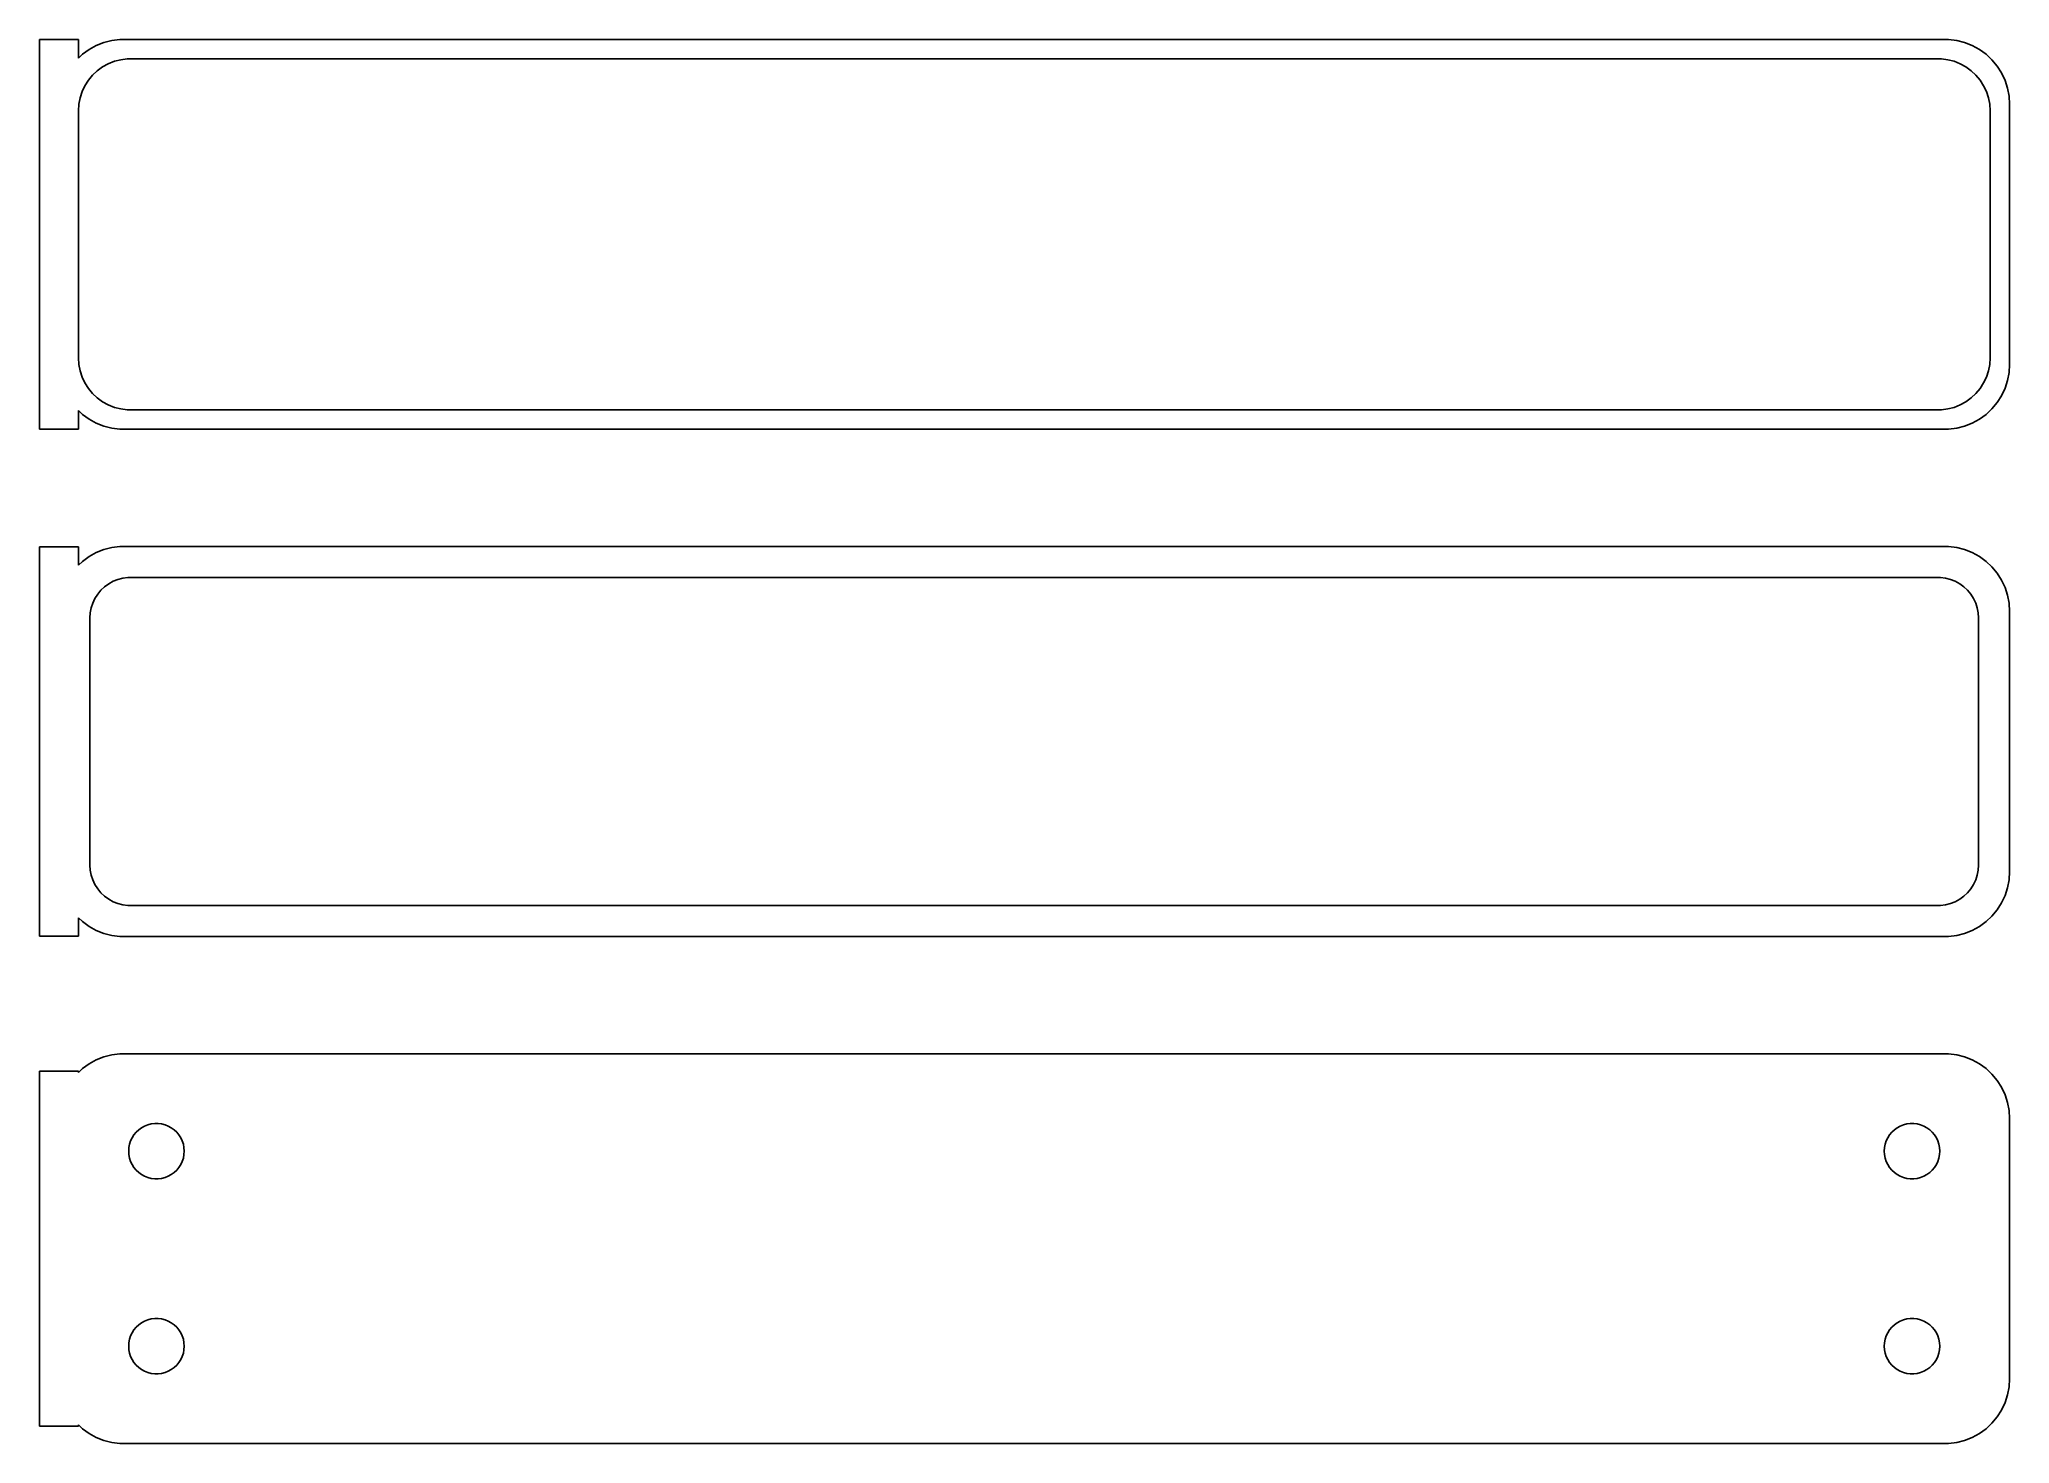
# Model space of a CAD drawing. Header units: metres. Extents: x -76 to 75, y 102 to 210.
import ezdxf

# ---------------------------------------------------------------- set-up
doc = ezdxf.new("R2010")
doc.units = ezdxf.units.M

msp = doc.modelspace()

# ---------------------------------------------------------------- linework, layer by layer
for p, q in [((-73.5, 209.99), (-76.5, 209.99)), ((-76.5, 209.99), (-76.5, 180.01)), ((-73.5, 208.559), (-73.5, 209.99)), ((-72.6791, 209.222), (-73.1871, 208.853)), ((-72.1289, 209.524), (-72.6791, 209.222)), ((-71.5451, 209.755), (-72.1289, 209.524)), ((-70.9369, 209.911), (-71.5451, 209.755)), ((-70.3139, 209.99), (-70.9369, 209.911)), ((70.3139, 209.99), (-70.3139, 209.99)), ((70.9369, 209.911), (70.3139, 209.99)), ((71.5451, 209.755), (70.9369, 209.911)), ((72.1289, 209.524), (71.5451, 209.755)), ((72.6791, 209.222), (72.1289, 209.524)), ((73.1871, 208.853), (72.6791, 209.222)), ((-73.1871, 208.853), (-73.5, 208.559)), ((-72.4159, 207.238), (-72.0497, 207.582)), ((-72.0497, 207.582), (-71.6433, 207.877)), ((-71.6433, 207.877), (-71.2031, 208.119)), ((-71.2031, 208.119), (-70.7361, 208.304)), ((-70.7361, 208.304), (-70.2495, 208.429)), ((-70.2495, 208.429), (-69.7512, 208.492)), ((-69.7512, 208.492), (69.7512, 208.492)), ((69.7512, 208.492), (70.2495, 208.429)), ((70.2495, 208.429), (70.7361, 208.304)), ((70.7361, 208.304), (71.2031, 208.119)), ((71.2031, 208.119), (71.6433, 207.877)), ((71.6433, 207.877), (72.0497, 207.582)), ((72.0497, 207.582), (72.4159, 207.238)), ((73.6448, 208.423), (73.1871, 208.853)), ((74.0451, 207.939), (73.6448, 208.423)), ((74.3815, 207.409), (74.0451, 207.939)), ((-73.2191, 205.972), (-73.0052, 206.427)), ((-73.0052, 206.427), (-72.7361, 206.851)), ((-72.7361, 206.851), (-72.4159, 207.238)), ((72.4159, 207.238), (72.7361, 206.851)), ((72.7361, 206.851), (73.0052, 206.427)), ((73.0052, 206.427), (73.2191, 205.972)), ((74.6489, 206.841), (74.3815, 207.409)), ((74.8429, 206.243), (74.6489, 206.841)), ((74.9606, 205.627), (74.8429, 206.243)), ((-73.5, 204.5), (-73.4685, 205.001)), ((-73.4685, 205.001), (-73.3743, 205.495)), ((-73.3743, 205.495), (-73.2191, 205.972)), ((73.2191, 205.972), (73.3743, 205.495)), ((73.3743, 205.495), (73.4685, 205.001)), ((73.4685, 205.001), (73.5, 204.5)), ((75, 205), (74.9606, 205.627)), ((75, 185), (75, 205)), ((-73.5, 185.5), (-73.5, 204.5)), ((73.5, 204.5), (73.5, 185.5)), ((-73.4685, 184.999), (-73.5, 185.5)), ((-73.3743, 184.505), (-73.4685, 184.999)), ((73.4685, 184.999), (73.3743, 184.505)), ((73.5, 185.5), (73.4685, 184.999)), ((74.9606, 184.373), (75, 185)), ((-73.2191, 184.028), (-73.3743, 184.505)), ((-73.0052, 183.573), (-73.2191, 184.028)), ((-72.7361, 183.149), (-73.0052, 183.573)), ((73.0052, 183.573), (72.7361, 183.149)), ((73.2191, 184.028), (73.0052, 183.573)), ((73.3743, 184.505), (73.2191, 184.028)), ((74.6489, 183.159), (74.8429, 183.757)), ((74.8429, 183.757), (74.9606, 184.373)), ((-72.4159, 182.762), (-72.7361, 183.149)), ((-72.0497, 182.418), (-72.4159, 182.762)), ((-71.6433, 182.123), (-72.0497, 182.418)), ((-71.2031, 181.881), (-71.6433, 182.123)), ((-70.7361, 181.696), (-71.2031, 181.881)), ((71.2031, 181.881), (70.7361, 181.696)), ((71.6433, 182.123), (71.2031, 181.881)), ((72.0497, 182.418), (71.6433, 182.123)), ((72.4159, 182.762), (72.0497, 182.418)), ((72.7361, 183.149), (72.4159, 182.762)), ((73.6448, 181.577), (74.0451, 182.061)), ((74.0451, 182.061), (74.3815, 182.591)), ((74.3815, 182.591), (74.6489, 183.159)), ((-73.5, 181.441), (-73.1871, 181.147)), ((-73.5, 180.01), (-73.5, 181.441)), ((-73.1871, 181.147), (-72.6791, 180.778)), ((-72.6791, 180.778), (-72.1289, 180.476)), ((-72.1289, 180.476), (-71.5451, 180.245)), ((-70.2495, 181.571), (-70.7361, 181.696)), ((-69.7512, 181.508), (-70.2495, 181.571)), ((69.7512, 181.508), (-69.7512, 181.508)), ((70.2495, 181.571), (69.7512, 181.508)), ((70.7361, 181.696), (70.2495, 181.571)), ((71.5451, 180.245), (72.1289, 180.476)), ((72.1289, 180.476), (72.6791, 180.778)), ((72.6791, 180.778), (73.1871, 181.147)), ((73.1871, 181.147), (73.6448, 181.577)), ((-76.5, 180.01), (-73.5, 180.01)), ((-71.5451, 180.245), (-70.9369, 180.089)), ((-70.9369, 180.089), (-70.3139, 180.01)), ((-70.3139, 180.01), (70.3139, 180.01)), ((70.3139, 180.01), (70.9369, 180.089)), ((70.9369, 180.089), (71.5451, 180.245)), ((-73.5, 170.979), (-76.5, 170.979)), ((-76.5, 170.979), (-76.5, 141.021)), ((-73.5, 169.559), (-73.5, 170.979)), ((-73.1871, 169.853), (-73.5, 169.559)), ((-72.6791, 170.222), (-73.1871, 169.853)), ((-72.1289, 170.524), (-72.6791, 170.222)), ((-71.5451, 170.755), (-72.1289, 170.524)), ((-70.9369, 170.911), (-71.5451, 170.755)), ((-70.3139, 170.99), (-70.9369, 170.911)), ((70.3139, 170.99), (-70.3139, 170.99)), ((70.9369, 170.911), (70.3139, 170.99)), ((71.5451, 170.755), (70.9369, 170.911)), ((72.1289, 170.524), (71.5451, 170.755)), ((72.6791, 170.222), (72.1289, 170.524)), ((73.1871, 169.853), (72.6791, 170.222)), ((73.6448, 169.423), (73.1871, 169.853)), ((-71.168, 168.128), (-70.8254, 168.317)), ((-70.8254, 168.317), (-70.4619, 168.461)), ((-70.4619, 168.461), (-70.0833, 168.558)), ((-70.0833, 168.558), (-69.6955, 168.607)), ((-69.6955, 168.607), (69.6955, 168.607)), ((69.6955, 168.607), (70.0833, 168.558)), ((70.0833, 168.558), (70.4619, 168.461)), ((70.4619, 168.461), (70.8254, 168.317)), ((70.8254, 168.317), (71.168, 168.128)), ((74.0451, 168.939), (73.6448, 169.423)), ((74.3815, 168.409), (74.0451, 168.939)), ((74.6489, 167.841), (74.3815, 168.409)), ((-72.3943, 166.646), (-72.2279, 167)), ((-72.2279, 167), (-72.0184, 167.33)), ((-72.0184, 167.33), (-71.7692, 167.631)), ((-71.7692, 167.631), (-71.4843, 167.899)), ((-71.4843, 167.899), (-71.168, 168.128)), ((71.168, 168.128), (71.4843, 167.899)), ((71.4843, 167.899), (71.7692, 167.631)), ((71.7692, 167.631), (72.0184, 167.33)), ((72.0184, 167.33), (72.2279, 167)), ((72.2279, 167), (72.3943, 166.646)), ((74.8429, 167.243), (74.6489, 167.841)), ((74.9606, 166.627), (74.8429, 167.243)), ((-72.6129, 165.5), (-72.5884, 165.89)), ((-72.6129, 146.5), (-72.6129, 165.5)), ((-72.5884, 165.89), (-72.5151, 166.274)), ((-72.5151, 166.274), (-72.3943, 166.646)), ((72.3943, 166.646), (72.5151, 166.274)), ((72.5151, 166.274), (72.5884, 165.89)), ((72.5884, 165.89), (72.6129, 165.5)), ((72.6129, 165.5), (72.6129, 146.5)), ((75, 166), (74.9606, 166.627)), ((75, 146), (75, 166)), ((-72.5884, 146.11), (-72.6129, 146.5)), ((-72.5151, 145.726), (-72.5884, 146.11)), ((-72.3943, 145.354), (-72.5151, 145.726)), ((72.5151, 145.726), (72.3943, 145.354)), ((72.5884, 146.11), (72.5151, 145.726)), ((72.6129, 146.5), (72.5884, 146.11)), ((74.9606, 145.373), (75, 146)), ((-72.2279, 145), (-72.3943, 145.354)), ((-72.0184, 144.67), (-72.2279, 145)), ((-71.7692, 144.369), (-72.0184, 144.67)), ((-71.4843, 144.101), (-71.7692, 144.369)), ((-71.168, 143.872), (-71.4843, 144.101)), ((71.4843, 144.101), (71.168, 143.872)), ((71.7692, 144.369), (71.4843, 144.101)), ((72.0184, 144.67), (71.7692, 144.369)), ((72.2279, 145), (72.0184, 144.67)), ((72.3943, 145.354), (72.2279, 145)), ((74.3815, 143.591), (74.6489, 144.159)), ((74.6489, 144.159), (74.8429, 144.757)), ((74.8429, 144.757), (74.9606, 145.373)), ((-73.5, 141.021), (-73.5, 142.441)), ((-73.5, 142.441), (-73.1871, 142.147)), ((-70.8254, 143.683), (-71.168, 143.872)), ((-70.4619, 143.539), (-70.8254, 143.683)), ((-70.0833, 143.442), (-70.4619, 143.539)), ((-69.6955, 143.393), (-70.0833, 143.442)), ((69.6955, 143.393), (-69.6955, 143.393)), ((70.0833, 143.442), (69.6955, 143.393)), ((70.4619, 143.539), (70.0833, 143.442)), ((70.8254, 143.683), (70.4619, 143.539)), ((71.168, 143.872), (70.8254, 143.683)), ((73.1871, 142.147), (73.6448, 142.577)), ((73.6448, 142.577), (74.0451, 143.061)), ((74.0451, 143.061), (74.3815, 143.591)), ((-76.5, 141.021), (-73.5, 141.021)), ((-73.1871, 142.147), (-72.6791, 141.778)), ((-72.6791, 141.778), (-72.1289, 141.476)), ((-72.1289, 141.476), (-71.5451, 141.245)), ((-71.5451, 141.245), (-70.9369, 141.089)), ((-70.9369, 141.089), (-70.3139, 141.01)), ((-70.3139, 141.01), (70.3139, 141.01)), ((70.3139, 141.01), (70.9369, 141.089)), ((70.9369, 141.089), (71.5451, 141.245)), ((71.5451, 141.245), (72.1289, 141.476)), ((72.1289, 141.476), (72.6791, 141.778)), ((72.6791, 141.778), (73.1871, 142.147)), ((-70.9369, 131.911), (-71.5451, 131.755)), ((-70.3139, 131.99), (-70.9369, 131.911)), ((70.3139, 131.99), (-70.3139, 131.99)), ((70.9369, 131.911), (70.3139, 131.99)), ((71.5451, 131.755), (70.9369, 131.911)), ((-73.5, 130.653), (-76.5, 130.653)), ((-76.5, 130.653), (-76.5, 103.347)), ((-73.1871, 130.853), (-73.5, 130.559)), ((-73.5, 130.559), (-73.5, 130.653)), ((-72.6791, 131.222), (-73.1871, 130.853)), ((-72.1289, 131.524), (-72.6791, 131.222)), ((-71.5451, 131.755), (-72.1289, 131.524)), ((72.1289, 131.524), (71.5451, 131.755)), ((72.6791, 131.222), (72.1289, 131.524)), ((73.1871, 130.853), (72.6791, 131.222)), ((73.6448, 130.423), (73.1871, 130.853)), ((74.0451, 129.939), (73.6448, 130.423)), ((74.3815, 129.409), (74.0451, 129.939)), ((74.6489, 128.841), (74.3815, 129.409)), ((74.8429, 128.243), (74.6489, 128.841)), ((74.9606, 127.627), (74.8429, 128.243)), ((75, 127), (74.9606, 127.627)), ((-69.3712, 125.529), (-69.2275, 125.755)), ((-69.2275, 125.755), (-69.0566, 125.962)), ((-69.0566, 125.962), (-68.8611, 126.145)), ((-68.8611, 126.145), (-68.6441, 126.303)), ((-68.6441, 126.303), (-68.4092, 126.432)), ((-68.4092, 126.432), (-68.1598, 126.531)), ((-68.1598, 126.531), (-67.9001, 126.597)), ((-67.9001, 126.597), (-67.6341, 126.631)), ((-67.6341, 126.631), (-67.3659, 126.631)), ((-67.3659, 126.631), (-67.0999, 126.597)), ((-67.0999, 126.597), (-66.8401, 126.531)), ((-66.8401, 126.531), (-66.5908, 126.432)), ((-66.5908, 126.432), (-66.3559, 126.303)), ((-66.3559, 126.303), (-66.1389, 126.145)), ((-66.1389, 126.145), (-65.9434, 125.962)), ((-65.9434, 125.962), (-65.7725, 125.755)), ((-65.7725, 125.755), (-65.6288, 125.529)), ((65.6288, 125.529), (65.7725, 125.755)), ((65.7725, 125.755), (65.9434, 125.962)), ((65.9434, 125.962), (66.1389, 126.145)), ((66.1389, 126.145), (66.3559, 126.303)), ((66.3559, 126.303), (66.5908, 126.432)), ((66.5908, 126.432), (66.8401, 126.531)), ((66.8401, 126.531), (67.0999, 126.597)), ((67.0999, 126.597), (67.3659, 126.631)), ((67.3659, 126.631), (67.6341, 126.631)), ((67.6341, 126.631), (67.9001, 126.597)), ((67.9001, 126.597), (68.1598, 126.531)), ((68.1598, 126.531), (68.4092, 126.432)), ((68.4092, 126.432), (68.6441, 126.303)), ((68.6441, 126.303), (68.8611, 126.145)), ((68.8611, 126.145), (69.0566, 125.962)), ((69.0566, 125.962), (69.2275, 125.755)), ((69.2275, 125.755), (69.3712, 125.529)), ((75, 107), (75, 127)), ((-69.6353, 124.5), (-69.6185, 124.768)), ((-69.6185, 124.232), (-69.6353, 124.5)), ((-69.6185, 124.768), (-69.5682, 125.031)), ((-69.5682, 123.969), (-69.6185, 124.232)), ((-69.5682, 125.031), (-69.4853, 125.286)), ((-69.4853, 125.286), (-69.3712, 125.529)), ((-65.6288, 125.529), (-65.5146, 125.286)), ((-65.5146, 125.286), (-65.4318, 125.031)), ((-65.4318, 125.031), (-65.3815, 124.768)), ((-65.3815, 124.232), (-65.4318, 123.969)), ((-65.3815, 124.768), (-65.3647, 124.5)), ((-65.3647, 124.5), (-65.3815, 124.232)), ((65.3647, 124.5), (65.3815, 124.768)), ((65.3815, 124.232), (65.3647, 124.5)), ((65.3815, 124.768), (65.4318, 125.031)), ((65.4318, 123.969), (65.3815, 124.232)), ((65.4318, 125.031), (65.5146, 125.286)), ((65.5146, 125.286), (65.6288, 125.529)), ((69.3712, 125.529), (69.4853, 125.286)), ((69.4853, 125.286), (69.5682, 125.031)), ((69.5682, 125.031), (69.6185, 124.768)), ((69.6185, 124.232), (69.5682, 123.969)), ((69.6185, 124.768), (69.6353, 124.5)), ((69.6353, 124.5), (69.6185, 124.232)), ((-69.4853, 123.714), (-69.5682, 123.969)), ((-69.3712, 123.471), (-69.4853, 123.714)), ((-69.2275, 123.245), (-69.3712, 123.471)), ((-69.0566, 123.038), (-69.2275, 123.245)), ((-68.8611, 122.855), (-69.0566, 123.038)), ((-68.6441, 122.697), (-68.8611, 122.855)), ((-66.1389, 122.855), (-66.3559, 122.697)), ((-65.9434, 123.038), (-66.1389, 122.855)), ((-65.7725, 123.245), (-65.9434, 123.038)), ((-65.6288, 123.471), (-65.7725, 123.245)), ((-65.5146, 123.714), (-65.6288, 123.471)), ((-65.4318, 123.969), (-65.5146, 123.714)), ((65.5146, 123.714), (65.4318, 123.969)), ((65.6288, 123.471), (65.5146, 123.714)), ((65.7725, 123.245), (65.6288, 123.471)), ((65.9434, 123.038), (65.7725, 123.245)), ((66.1389, 122.855), (65.9434, 123.038)), ((66.3559, 122.697), (66.1389, 122.855)), ((68.8611, 122.855), (68.6441, 122.697)), ((69.0566, 123.038), (68.8611, 122.855)), ((69.2275, 123.245), (69.0566, 123.038)), ((69.3712, 123.471), (69.2275, 123.245)), ((69.4853, 123.714), (69.3712, 123.471)), ((69.5682, 123.969), (69.4853, 123.714)), ((-68.4092, 122.568), (-68.6441, 122.697)), ((-68.1598, 122.469), (-68.4092, 122.568)), ((-67.9001, 122.403), (-68.1598, 122.469)), ((-67.6341, 122.369), (-67.9001, 122.403)), ((-67.3659, 122.369), (-67.6341, 122.369)), ((-67.0999, 122.403), (-67.3659, 122.369)), ((-66.8401, 122.469), (-67.0999, 122.403)), ((-66.5908, 122.568), (-66.8401, 122.469)), ((-66.3559, 122.697), (-66.5908, 122.568)), ((66.5908, 122.568), (66.3559, 122.697)), ((66.8401, 122.469), (66.5908, 122.568)), ((67.0999, 122.403), (66.8401, 122.469)), ((67.3659, 122.369), (67.0999, 122.403)), ((67.6341, 122.369), (67.3659, 122.369)), ((67.9001, 122.403), (67.6341, 122.369)), ((68.1598, 122.469), (67.9001, 122.403)), ((68.4092, 122.568), (68.1598, 122.469)), ((68.6441, 122.697), (68.4092, 122.568)), ((-69.3712, 110.529), (-69.2275, 110.755)), ((-69.2275, 110.755), (-69.0566, 110.962)), ((-69.0566, 110.962), (-68.8611, 111.145)), ((-68.8611, 111.145), (-68.6441, 111.303)), ((-68.6441, 111.303), (-68.4092, 111.432)), ((-68.4092, 111.432), (-68.1598, 111.531)), ((-68.1598, 111.531), (-67.9001, 111.597)), ((-67.9001, 111.597), (-67.6341, 111.631)), ((-67.6341, 111.631), (-67.3659, 111.631)), ((-67.3659, 111.631), (-67.0999, 111.597)), ((-67.0999, 111.597), (-66.8401, 111.531)), ((-66.8401, 111.531), (-66.5908, 111.432)), ((-66.5908, 111.432), (-66.3559, 111.303)), ((-66.3559, 111.303), (-66.1389, 111.145)), ((-66.1389, 111.145), (-65.9434, 110.962)), ((-65.9434, 110.962), (-65.7725, 110.755)), ((-65.7725, 110.755), (-65.6288, 110.529)), ((65.6288, 110.529), (65.7725, 110.755)), ((65.7725, 110.755), (65.9434, 110.962)), ((65.9434, 110.962), (66.1389, 111.145)), ((66.1389, 111.145), (66.3559, 111.303)), ((66.3559, 111.303), (66.5908, 111.432)), ((66.5908, 111.432), (66.8401, 111.531)), ((66.8401, 111.531), (67.0999, 111.597)), ((67.0999, 111.597), (67.3659, 111.631)), ((67.3659, 111.631), (67.6341, 111.631)), ((67.6341, 111.631), (67.9001, 111.597)), ((67.9001, 111.597), (68.1598, 111.531)), ((68.1598, 111.531), (68.4092, 111.432)), ((68.4092, 111.432), (68.6441, 111.303)), ((68.6441, 111.303), (68.8611, 111.145)), ((68.8611, 111.145), (69.0566, 110.962)), ((69.0566, 110.962), (69.2275, 110.755)), ((69.2275, 110.755), (69.3712, 110.529)), ((-69.6353, 109.5), (-69.6185, 109.768)), ((-69.6185, 109.232), (-69.6353, 109.5)), ((-69.6185, 109.768), (-69.5682, 110.031)), ((-69.5682, 108.969), (-69.6185, 109.232)), ((-69.5682, 110.031), (-69.4853, 110.286)), ((-69.4853, 110.286), (-69.3712, 110.529)), ((-65.6288, 110.529), (-65.5146, 110.286)), ((-65.5146, 110.286), (-65.4318, 110.031)), ((-65.4318, 110.031), (-65.3815, 109.768)), ((-65.3815, 109.232), (-65.4318, 108.969)), ((-65.3815, 109.768), (-65.3647, 109.5)), ((-65.3647, 109.5), (-65.3815, 109.232)), ((65.3647, 109.5), (65.3815, 109.768)), ((65.3815, 109.232), (65.3647, 109.5)), ((65.3815, 109.768), (65.4318, 110.031)), ((65.4318, 108.969), (65.3815, 109.232)), ((65.4318, 110.031), (65.5146, 110.286)), ((65.5146, 110.286), (65.6288, 110.529)), ((69.3712, 110.529), (69.4853, 110.286)), ((69.4853, 110.286), (69.5682, 110.031)), ((69.5682, 110.031), (69.6185, 109.768)), ((69.6185, 109.232), (69.5682, 108.969)), ((69.6185, 109.768), (69.6353, 109.5)), ((69.6353, 109.5), (69.6185, 109.232)), ((-69.4853, 108.714), (-69.5682, 108.969)), ((-69.3712, 108.471), (-69.4853, 108.714)), ((-69.2275, 108.245), (-69.3712, 108.471)), ((-69.0566, 108.038), (-69.2275, 108.245)), ((-68.8611, 107.855), (-69.0566, 108.038)), ((-68.6441, 107.697), (-68.8611, 107.855)), ((-68.4092, 107.568), (-68.6441, 107.697)), ((-68.1598, 107.469), (-68.4092, 107.568)), ((-66.5908, 107.568), (-66.8401, 107.469)), ((-66.3559, 107.697), (-66.5908, 107.568)), ((-66.1389, 107.855), (-66.3559, 107.697)), ((-65.9434, 108.038), (-66.1389, 107.855)), ((-65.7725, 108.245), (-65.9434, 108.038)), ((-65.6288, 108.471), (-65.7725, 108.245)), ((-65.5146, 108.714), (-65.6288, 108.471)), ((-65.4318, 108.969), (-65.5146, 108.714)), ((65.5146, 108.714), (65.4318, 108.969)), ((65.6288, 108.471), (65.5146, 108.714)), ((65.7725, 108.245), (65.6288, 108.471)), ((65.9434, 108.038), (65.7725, 108.245)), ((66.1389, 107.855), (65.9434, 108.038)), ((66.3559, 107.697), (66.1389, 107.855)), ((66.5908, 107.568), (66.3559, 107.697)), ((66.8401, 107.469), (66.5908, 107.568)), ((68.4092, 107.568), (68.1598, 107.469)), ((68.6441, 107.697), (68.4092, 107.568)), ((68.8611, 107.855), (68.6441, 107.697)), ((69.0566, 108.038), (68.8611, 107.855)), ((69.2275, 108.245), (69.0566, 108.038)), ((69.3712, 108.471), (69.2275, 108.245)), ((69.4853, 108.714), (69.3712, 108.471)), ((69.5682, 108.969), (69.4853, 108.714)), ((-67.9001, 107.403), (-68.1598, 107.469)), ((-67.6341, 107.369), (-67.9001, 107.403)), ((-67.3659, 107.369), (-67.6341, 107.369)), ((-67.0999, 107.403), (-67.3659, 107.369)), ((-66.8401, 107.469), (-67.0999, 107.403)), ((67.0999, 107.403), (66.8401, 107.469)), ((67.3659, 107.369), (67.0999, 107.403)), ((67.6341, 107.369), (67.3659, 107.369)), ((67.9001, 107.403), (67.6341, 107.369)), ((68.1598, 107.469), (67.9001, 107.403)), ((74.8429, 105.757), (74.9606, 106.373)), ((74.9606, 106.373), (75, 107)), ((74.0451, 104.061), (74.3815, 104.591)), ((74.3815, 104.591), (74.6489, 105.159)), ((74.6489, 105.159), (74.8429, 105.757)), ((-76.5, 103.347), (-73.5, 103.347)), ((-73.5, 103.347), (-73.5, 103.441)), ((-73.5, 103.441), (-73.1871, 103.147)), ((-73.1871, 103.147), (-72.6791, 102.778)), ((72.6791, 102.778), (73.1871, 103.147)), ((73.1871, 103.147), (73.6448, 103.577)), ((73.6448, 103.577), (74.0451, 104.061)), ((-72.6791, 102.778), (-72.1289, 102.476)), ((-72.1289, 102.476), (-71.5451, 102.245)), ((-71.5451, 102.245), (-70.9369, 102.089)), ((-70.9369, 102.089), (-70.3139, 102.01)), ((-70.3139, 102.01), (70.3139, 102.01)), ((70.3139, 102.01), (70.9369, 102.089)), ((70.9369, 102.089), (71.5451, 102.245)), ((71.5451, 102.245), (72.1289, 102.476)), ((72.1289, 102.476), (72.6791, 102.778))]:
    msp.add_line(p, q)

doc.saveas('drawing.dxf')
